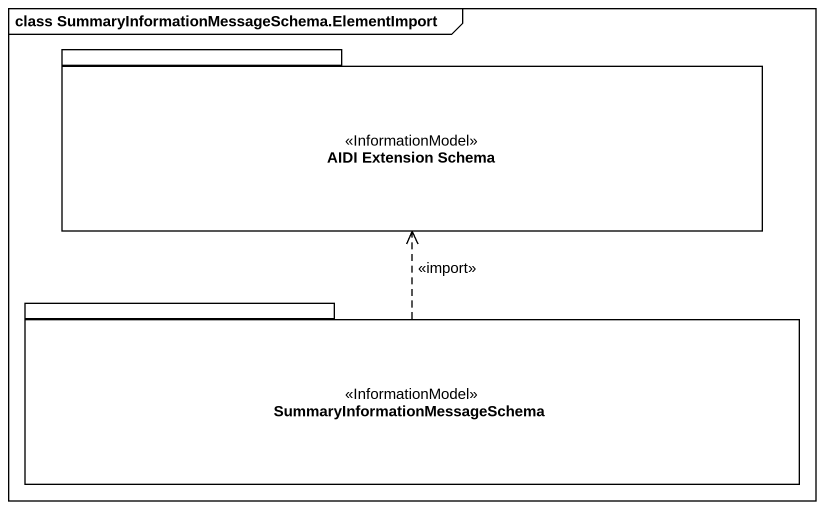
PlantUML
@startuml
mainframe class SummaryInformationMessageSchema.ElementImport
package "AIDI Extension Schema" as AIDI_Extension_Schema <<InformationModel>> {
}
package "SummaryInformationMessageSchema" as SummaryInformationMessageSch <<InformationModel>> {
}
SummaryInformationMessageSch .up.> AIDI_Extension_Schema : <<import>>
@enduml
